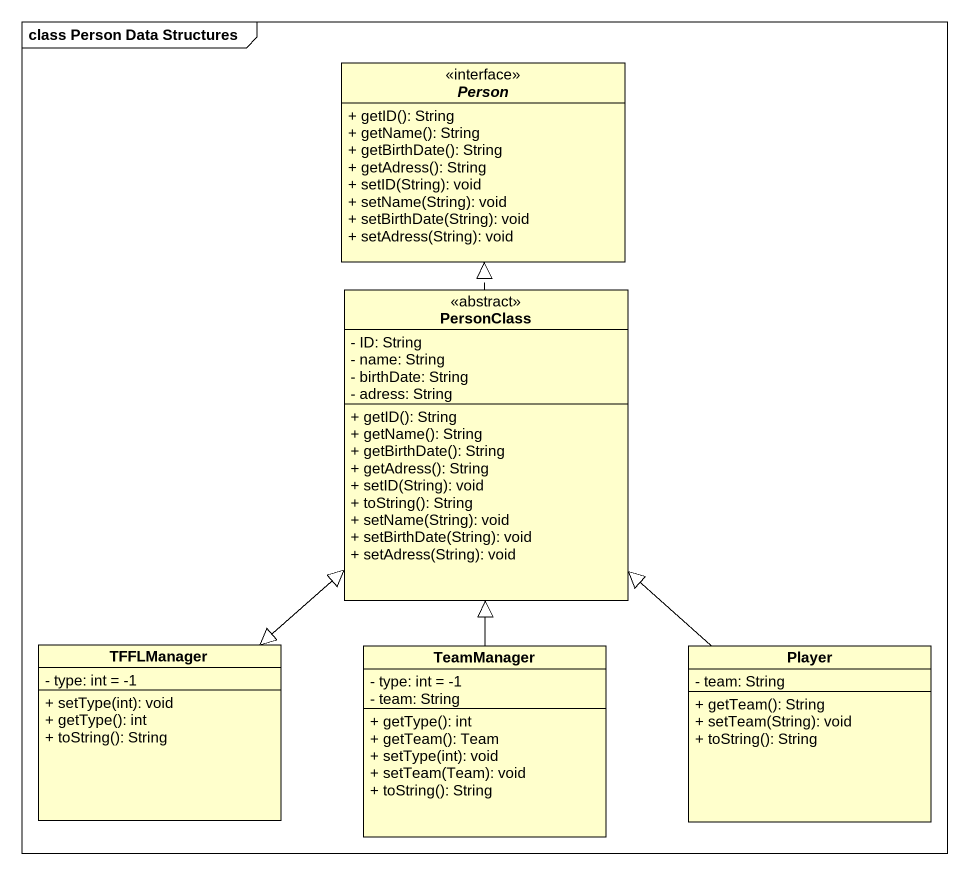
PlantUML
@startuml
mainframe class Person Data Structures
hide circle
hide empty members
skinparam classAttributeIconSize 0
interface "Person" as Person_ <<interface>> {
  + getID(): String
  + getName(): String
  + getBirthDate(): String
  + getAdress(): String
  + setID(String): void
  + setName(String): void
  + setBirthDate(String): void
  + setAdress(String): void
}
class PersonClass <<abstract>> {
  - ID: String
  - name: String
  - birthDate: String
  - adress: String
  + getID(): String
  + getName(): String
  + getBirthDate(): String
  + getAdress(): String
  + setID(String): void
  + toString(): String
  + setName(String): void
  + setBirthDate(String): void
  + setAdress(String): void
}
class TFFLManager {
  - type: int = -1
  + setType(int): void
  + getType(): int
  + toString(): String
}
class TeamManager {
  - type: int = -1
  - team: String
  + getType(): int
  + getTeam(): Team
  + setType(int): void
  + setTeam(Team): void
  + toString(): String
}
class Player {
  - team: String
  + getTeam(): String
  + setTeam(String): void
  + toString(): String
}
PersonClass .up.|> Person_
PersonClass --|> TFFLManager
TFFLManager -up-|> PersonClass
TeamManager -up-|> PersonClass
Player -up-|> PersonClass
@enduml
